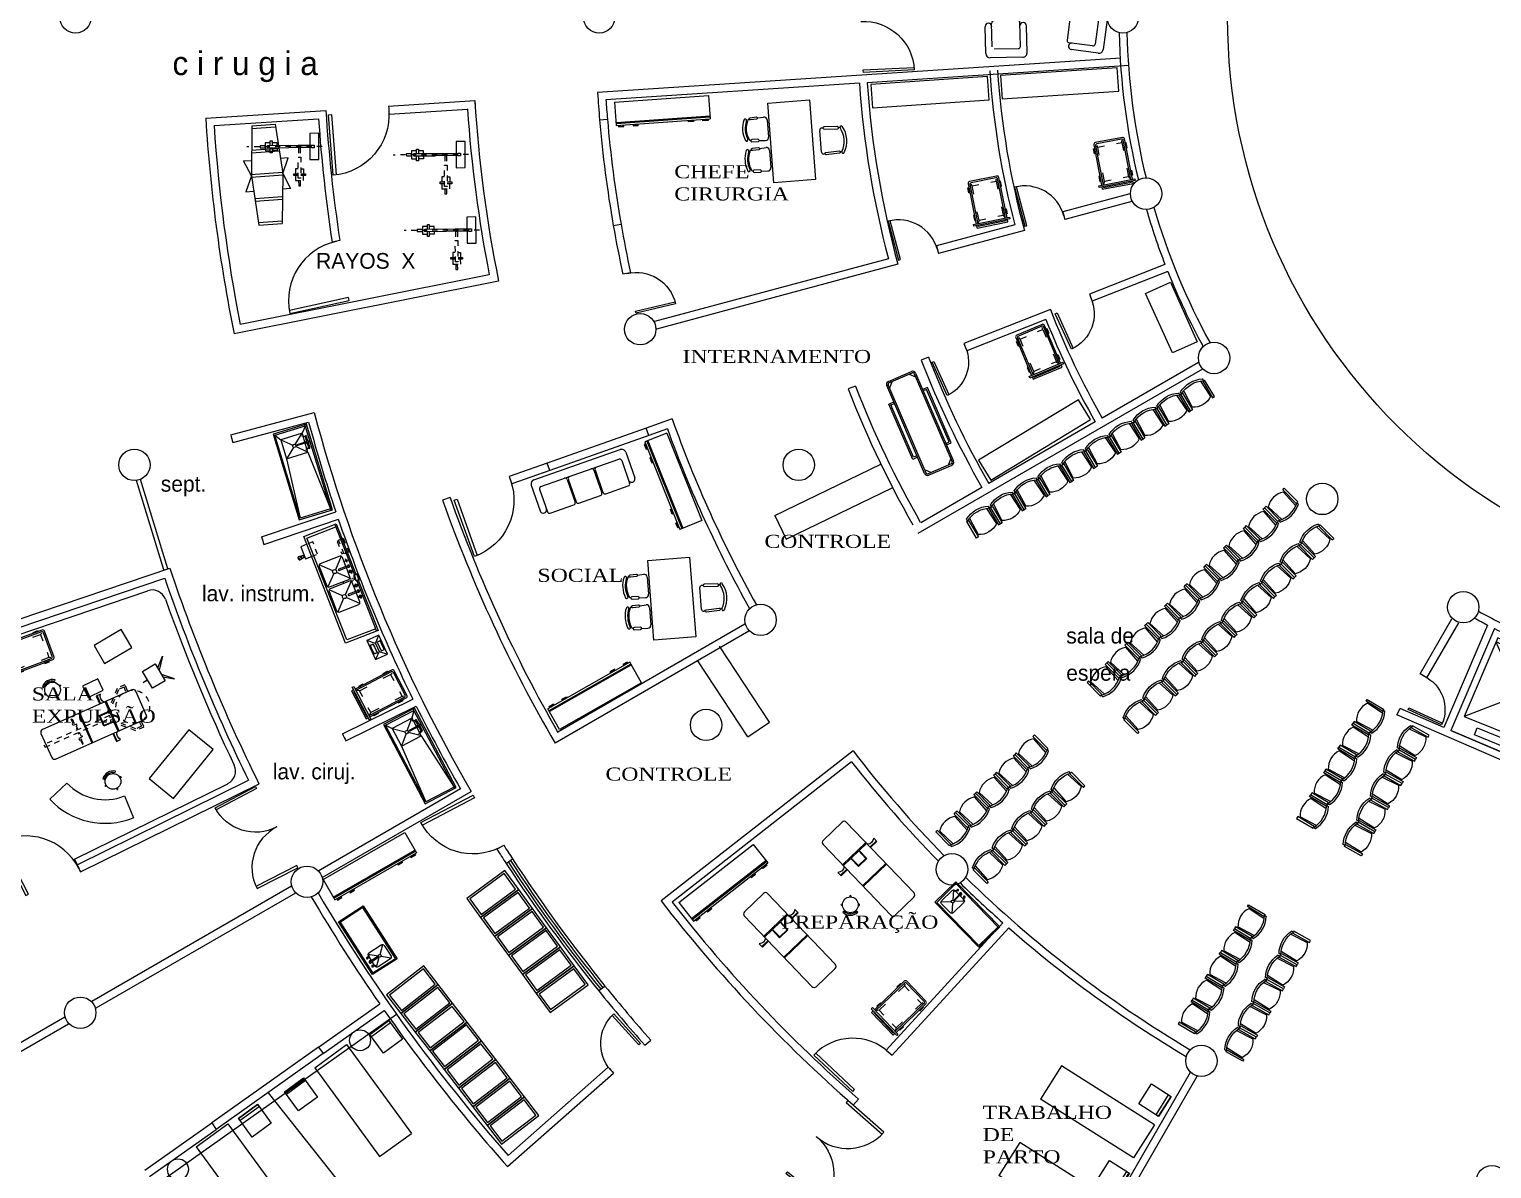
# Model space of a CAD drawing. Header units: millimetres. Extents: x 9 to 248, y 25 to 124.
# Drawn here: x 177.8 to 205.73, y 58.19 to 79.94 of the extents above; entities that cross this region are included whole.
import ezdxf
from ezdxf.enums import TextEntityAlignment as Align

# ---------------------------------------------------------------- set-up
doc = ezdxf.new("R2010")
doc.units = ezdxf.units.MM
doc.header["$LTSCALE"] = 0.8
doc.header["$MEASUREMENT"] = 0
for name, pattern in [('ACAD_ISO08W100', [36, 24, -3, 6, -3]), ('DIVIDE5', [0.24, 0.12, -0.04, 0, -0.04, 0, -0.04]), ('DOT6', [0.02, 0, -0.02]), ('HIDDE30', [0.048, 0.03, -0.018])]:
    doc.linetypes.add(name, pattern=pattern)
for name, color, linetype in [('cancel', 2, 'Continuous'), ('CANCELERIA', 30, 'Continuous'), ('COLUMNAS', 5, 'Continuous'), ('EJES', 1, 'ACAD_ISO08W100'), ('letrero', 4, 'Continuous'), ('MUEBLES', 2, 'Continuous'), ('MUROS', 6, 'Continuous')]:
    doc.layers.add(name, color=color, linetype=linetype)
doc.layers.add('LUMINARIAS', color=7, linetype='Continuous', lineweight=30)
doc.styles.add('_STYLE', font='ROMANS.shx', dxfattribs={"width": 2, "height": 0.31})
doc.styles.add('Estilo 01', font='times.ttf', dxfattribs={"width": 1.2})
doc.styles.get("Standard").update_dxf_attribs({"font": 'bgothl.ttf'})
doc.linetypes.add('ZIGZAG', pattern='A,0.00254,-5.08,[131,ltypeshp.shx,S=5.08,R=0,X=-5.08,Y=0],-10.16,[131,ltypeshp.shx,S=5.08,R=180,X=5.08,Y=0],-5.08', length=20.32254)

# ---------------------------------------------------------------- blocks, each defined once
blk = doc.blocks.new('COLUMNA')
at = {"layer": 'COLUMNAS', "ltscale": 0.15}
blk.add_circle((78.551, 72.792), 0.3, dxfattribs=at)
blk = doc.blocks.new('elevador001')
at = {"layer": 'MUEBLES', "ltscale": 0.15}
for p, q in [((62.152, 50.364), (63.028, 48.344)), ((62.5, 50.215), (62.152, 50.364)), ((62.533, 50.293), (62.5, 50.215)), ((63.629, 49.749), (61.543, 48.94)), ((63.361, 49.939), (63.334, 49.875)), ((63.334, 49.875), (63.629, 49.749))]:
    blk.add_line(p, q, dxfattribs=at)
for points in [[(62.533, 50.293), (62.185, 50.442), (61.543, 48.94)], [(63.028, 48.344), (63.656, 49.812), (63.361, 49.939)]]:
    blk.add_lwpolyline(points, dxfattribs=at)
blk.add_lwpolyline([(62.552, 48.263), (61.743, 48.592), (61.796, 48.722), (62.605, 48.392)], close=True, dxfattribs=at)
at = {"layer": 'MUROS', "ltscale": 0.15}
for p, q in [((62.638, 50.538), (62.579, 50.4)), ((63.469, 50.191), (63.409, 50.054))]:
    blk.add_line(p, q, dxfattribs=at)
for points in [[(61.991, 50.687), (61.155, 48.734)], [(62.126, 50.618), (61.293, 48.675), (62.994, 47.947), (63.829, 49.903)], [(63.132, 47.888), (63.974, 49.855)]]:
    blk.add_lwpolyline(points, dxfattribs=at)
for radius, start, end in [(12.925, 241.284, 245.3601), (13.075, 241.2766, 242.5103), (13.075, 243.1732, 245.3761), (13.075, 249.3183, 251.2738), (12.925, 249.3511, 253.716), (13.075, 251.9427, 253.7234)]:
    blk.add_arc((68.027, 62.286), radius, start, end, dxfattribs=at)
blk = doc.blocks.new('SILLA')
at = {"layer": 'MUEBLES', "ltscale": 0.15}
for points in [[(245.006, 69.762), (245.231, 70.152), (244.841, 70.377), (244.616, 69.987)], [(245.035, 69.814), (244.646, 70.039), (244.621, 69.995), (245.01, 69.77)]]:
    blk.add_lwpolyline(points, close=True, dxfattribs=at)
blk = doc.blocks.new('CAMA')
at = {"layer": 'MUEBLES', "ltscale": 0.15}
for p, q in [((245.018, 69.714), (246.068, 71.533)), ((246.068, 71.533), (246.718, 71.158)), ((245.668, 69.339), (246.718, 71.158)), ((245.018, 69.714), (245.668, 69.339))]:
    blk.add_line(p, q, dxfattribs=at)
blk = doc.blocks.new('PUERTA')
blk.add_lwpolyline([(-0.95, 0.948), (-0.95, -0.002), (-0.902, -0.002), (-0.902, 0.947)])
at = {"ltscale": 0.15}
blk.add_arc((-0.95, -0.002), 0.95, 0.0972, 90, dxfattribs=at)
blk = doc.blocks.new('S-ESPERA')
at = {"color": 0, "linetype": 'ByBlock'}
for p, q in [((-0.183, 2.642), (0.183, 2.642)), ((-0.183, 2.601), (-0.183, 2.642)), ((0.183, 2.601), (-0.183, 2.601)), ((0.209, 2.563), (-0.142, 2.581)), ((0.183, 2.642), (0.183, 2.621)), ((0.183, 2.621), (0.224, 2.621)), ((0.183, 2.621), (0.183, 2.601)), ((0.183, 2.154), (-0.183, 2.154)), ((-0.183, 2.154), (-0.183, 2.113)), ((-0.183, 2.113), (0.183, 2.113)), ((-0.183, 2.113), (0.183, 2.113)), ((-0.183, 2.073), (-0.183, 2.113)), ((-0.183, 2.113), (0.183, 2.113)), ((0.183, 2.073), (-0.183, 2.073)), ((0.209, 2.192), (-0.142, 2.174)), ((0.209, 2.035), (-0.142, 2.052)), ((0.183, 2.134), (0.183, 2.154)), ((0.183, 2.113), (0.183, 2.134)), ((0.183, 2.134), (0.224, 2.134)), ((0.183, 2.113), (0.183, 2.093)), ((0.183, 2.113), (0.183, 2.093)), ((0.183, 2.093), (0.224, 2.093)), ((0.183, 2.093), (0.183, 2.073)), ((0.183, 2.093), (0.224, 2.093)), ((-0.183, 1.626), (-0.183, 1.585)), ((0.183, 1.626), (-0.183, 1.626)), ((-0.183, 1.544), (-0.183, 1.585)), ((-0.183, 1.585), (0.183, 1.585)), ((-0.183, 1.585), (0.183, 1.585)), ((0.183, 1.544), (-0.183, 1.544)), ((0.209, 1.664), (-0.142, 1.646)), ((0.209, 1.506), (-0.142, 1.524)), ((0.183, 1.605), (0.183, 1.626)), ((0.183, 1.605), (0.224, 1.605)), ((0.183, 1.585), (0.183, 1.605)), ((0.183, 1.585), (0.183, 1.565)), ((0.183, 1.565), (0.183, 1.544)), ((0.183, 1.565), (0.224, 1.565)), ((0.209, 1.135), (-0.142, 1.118)), ((-0.183, 1.097), (-0.183, 1.057)), ((0.183, 1.097), (-0.183, 1.097)), ((-0.183, 1.057), (0.183, 1.057)), ((-0.183, 1.016), (-0.183, 1.057)), ((-0.183, 1.057), (0.183, 1.057)), ((0.183, 1.016), (-0.183, 1.016)), ((0.209, 0.978), (-0.142, 0.996)), ((0.183, 1.077), (0.183, 1.097)), ((0.183, 1.077), (0.224, 1.077)), ((0.183, 1.057), (0.183, 1.077)), ((0.183, 1.057), (0.183, 1.036)), ((0.183, 1.036), (0.183, 1.016)), ((0.183, 1.036), (0.224, 1.036)), ((-0.183, 0.569), (-0.183, 0.528)), ((0.183, 0.569), (-0.183, 0.569)), ((0.209, 0.607), (-0.142, 0.589)), ((0.183, 0.549), (0.183, 0.569)), ((-0.183, 0.488), (-0.183, 0.528)), ((-0.183, 0.528), (0.183, 0.528)), ((-0.183, 0.528), (0.183, 0.528)), ((0.183, 0.488), (-0.183, 0.488)), ((0.209, 0.45), (-0.142, 0.467)), ((0.183, 0.549), (0.224, 0.549)), ((0.183, 0.528), (0.183, 0.549)), ((0.183, 0.528), (0.183, 0.508)), ((0.183, 0.508), (0.183, 0.488)), ((0.183, 0.508), (0.224, 0.508)), ((-0.183, 0.041), (-0.183, 0)), ((0.183, 0.041), (-0.183, 0.041)), ((-0.183, 0), (0.183, 0)), ((0.209, 0.079), (-0.142, 0.061)), ((0.183, 0.02), (0.183, 0.041)), ((0.183, 0.02), (0.224, 0.02)), ((0.183, 0), (0.183, 0.02))]:
    blk.add_line(p, q, dxfattribs=at)
for centre, radius, start, end in [((0.166, 2.377), 0.369, 146.6015, 213.3985), ((-0.274, 2.377), 0.518, 331.9275, 28.0725), ((-0.234, 2.377), 0.518, 331.9275, 28.0725), ((0.166, 1.849), 0.369, 146.6015, 213.3985), ((-0.274, 1.849), 0.518, 331.9275, 28.0725), ((-0.234, 1.849), 0.518, 331.9275, 28.0725), ((0.166, 1.321), 0.369, 146.6015, 213.3985), ((-0.274, 1.321), 0.518, 331.9275, 28.0725), ((-0.234, 1.321), 0.518, 331.9275, 28.0725), ((0.166, 0.792), 0.369, 146.6015, 213.3985), ((-0.274, 0.792), 0.518, 331.9275, 28.0725), ((-0.234, 0.792), 0.518, 331.9275, 28.0725), ((0.166, 0.264), 0.369, 146.6015, 213.3985), ((-0.274, 0.264), 0.518, 331.9275, 28.0725), ((-0.234, 0.264), 0.518, 331.9275, 28.0725)]:
    blk.add_arc(centre, radius, start, end, dxfattribs=at)
blk = doc.blocks.new('36212023')
for p, q in [((2.013, -0.21), (0.213, -0.21)), ((0.465, -0.252), (0.536, -0.252)), ((0.534, -0.272), (0.468, -0.272)), ((0.59, -0.252), (0.662, -0.252)), ((0.659, -0.272), (0.593, -0.272)), ((0.553, -0.315), (0.429, -0.315)), ((0.698, -0.315), (0.573, -0.315)), ((0.749, -0.331), (0.585, -0.515)), ((0.763, -0.315), (0.708, -0.315)), ((0.749, -0.331), (0.763, -0.315))]:
    blk.add_line(p, q)
blk.add_lwpolyline([(2.013, -0.88), (2.013, -0.18), (0.213, -0.18), (0.213, -0.88)], close=True)
for points in [[(0.585, -0.565), (0.749, -0.75), (0.763, -0.765), (1.983, -0.85), (0.243, -0.85), (0.243, -0.21), (0.363, -0.315), (0.419, -0.315)], [(0.243, -0.85), (0.363, -0.765), (0.763, -0.765), (0.763, -0.315), (1.983, -0.21), (1.983, -0.85)], [(0.541, -0.515), (0.363, -0.315), (0.363, -0.765), (0.541, -0.565)]]:
    blk.add_lwpolyline(points)
for points in [[(0.445, -0.265, -1), (0.455, -0.265), (0.42, -0.335), (0.41, -0.335)], [(0.573, -0.475, -1), (0.553, -0.475), (0.553, -0.275, -1), (0.573, -0.275)], [(0.707, -0.335), (0.672, -0.265, -1), (0.682, -0.265), (0.717, -0.335)]]:
    blk.add_lwpolyline(points, format="xyb", close=True)
blk.add_circle((0.563, -0.54), 0.0335)
for centre, radius, start, end in [((0.45, -0.265), 0.02, 256.3559, 230.514), ((0.563, -0.265), 0.0304, 289.2049, 250.7951), ((0.677, -0.265), 0.02, 309.486, 283.6441)]:
    blk.add_arc(centre, radius, start, end)
blk = doc.blocks.new('SOFA')
for p, q in [((-0.511, -0.872), (-0.51, 0.873)), ((-0.427, 0.956), (0.093, 0.955)), ((-0.345, -0.789), (-0.344, 0.79)), ((-0.302, 0.831), (0.155, 0.831)), ((0.196, 0.332), (0.196, 0.789)), ((-0.303, 0.291), (0.154, 0.291)), ((-0.303, 0.27), (0.154, 0.27)), ((0.195, -0.208), (0.196, 0.228)), ((-0.303, -0.249), (0.154, -0.249)), ((-0.303, -0.27), (0.154, -0.27)), ((0.195, -0.789), (0.195, -0.312)), ((-0.304, -0.83), (0.153, -0.831)), ((-0.304, -0.83), (0.153, -0.831)), ((-0.428, -0.955), (0.091, -0.955))]:
    blk.add_line(p, q)
for centre, radius, start, end in [((-0.427, 0.873), 0.0831, 89.9462, 179.9462), ((0.092, 0.893), 0.0623, 269.9462, 89.9462), ((-0.302, 0.79), 0.0415, 89.9462, 179.9462), ((0.155, 0.789), 0.0415, 359.9462, 89.9462), ((-0.303, 0.333), 0.0415, 179.9462, 269.9462), ((0.154, 0.332), 0.0415, 269.9462, 359.9462), ((-0.303, 0.229), 0.0415, 89.9462, 179.9462), ((0.154, 0.228), 0.0415, 359.9462, 89.9462), ((-0.303, -0.207), 0.0415, 179.9462, 269.9462), ((-0.303, -0.311), 0.0415, 89.9462, 179.9462), ((0.154, -0.208), 0.0415, 269.9462, 359.9462), ((0.154, -0.312), 0.0415, 359.9462, 89.9462), ((-0.304, -0.789), 0.0415, 179.9462, 269.9462), ((0.091, -0.893), 0.0623, 269.9462, 89.9462), ((0.153, -0.789), 0.0415, 269.9462, 359.9462), ((-0.428, -0.872), 0.0831, 179.9462, 269.9462)]:
    blk.add_arc(centre, radius, start, end)
blk = doc.blocks.new('MUE-137')
at = {"color": 0, "linetype": 'ByBlock'}
for p, q in [((-0.9, 0), (-0.9, -0.45)), ((-0.9, 0), (0.9, 0)), ((0.9, 0), (0.9, -0.45)), ((-0.9, -0.39), (0.9, -0.39)), ((-0.9, -0.41), (0.9, -0.41)), ((-0.9, -0.45), (0.9, -0.45)), ((-0.859, -0.45), (-0.859, -0.477)), ((-0.859, -0.477), (-0.759, -0.477)), ((-0.849, -0.45), (-0.849, -0.467)), ((-0.849, -0.467), (-0.769, -0.467)), ((-0.769, -0.467), (-0.769, -0.45)), ((-0.759, -0.477), (-0.759, -0.45)), ((-0.579, -0.45), (-0.579, -0.477)), ((-0.579, -0.477), (-0.479, -0.477)), ((-0.569, -0.45), (-0.569, -0.467)), ((-0.569, -0.467), (-0.489, -0.467)), ((-0.489, -0.467), (-0.489, -0.45)), ((-0.479, -0.477), (-0.479, -0.45)), ((0.479, -0.477), (0.479, -0.45)), ((0.579, -0.477), (0.479, -0.477)), ((0.489, -0.467), (0.489, -0.45)), ((0.569, -0.467), (0.489, -0.467)), ((0.569, -0.45), (0.569, -0.467)), ((0.579, -0.45), (0.579, -0.477)), ((0.759, -0.477), (0.759, -0.45)), ((0.859, -0.477), (0.759, -0.477)), ((0.769, -0.467), (0.769, -0.45)), ((0.849, -0.467), (0.769, -0.467)), ((0.849, -0.45), (0.849, -0.467)), ((0.859, -0.45), (0.859, -0.477))]:
    blk.add_line(p, q, dxfattribs=at)
blk = doc.blocks.new('MESA-RIÑON')
at = {"ltscale": 0.15}
for p, q in [((-0.746, 0.524), (-0.585, 0.944)), ((-0.108, -0.406), (0.342, -0.406))]:
    blk.add_line(p, q, dxfattribs=at)
for radius in [1.446, 0.996]:
    blk.add_arc((-1.105, -0.406), radius, 0, 68.9373, dxfattribs=at)
blk = doc.blocks.new('CARRITO')
at = {"ltscale": 0.15}
for p, q in [((-0.151, 0.302), (-0.159, 0.337)), ((0.32, 0.302), (0.324, 0.337)), ((-0.151, -0.368), (-0.188, -0.426)), ((0.32, -0.368), (0.353, -0.426))]:
    blk.add_line(p, q, dxfattribs=at)
for points in [[(-0.235, 0.282), (-0.218, 0.282), (-0.218, 0.185), (-0.235, 0.185)], [(0.399, 0.282), (0.382, 0.282), (0.382, 0.185), (0.399, 0.185)], [(-0.235, -0.349), (-0.218, -0.349), (-0.218, -0.253), (-0.235, -0.253)], [(0.399, -0.349), (0.382, -0.349), (0.382, -0.253), (0.399, -0.253)], [(-0.273, -0.426), (0.431, -0.426), (0.431, -0.459), (-0.273, -0.459)]]:
    blk.add_lwpolyline(points, close=True)
for points in [[(0.382, -0.426), (0.382, 0.359, 0.414214), (0.346, 0.395), (-0.181, 0.395, 0.414214), (-0.218, 0.359), (-0.218, -0.426)], [(0.353, -0.426), (0.353, 0.337, 0.414214), (0.324, 0.366), (-0.159, 0.366, 0.414214), (-0.188, 0.337), (-0.188, -0.426)]]:
    blk.add_lwpolyline(points, format="xyb")
for points in [[(-0.151, 0.145), (-0.151, 0.302), (-0.02, 0.302)], [(0.213, 0.302), (0.32, 0.302), (0.32, 0.145)], [(-0.02, -0.368), (-0.151, -0.368), (-0.151, -0.201)], [(0.32, -0.201), (0.32, -0.368), (0.213, -0.368)], [(-0.218, -0.459), (-0.218, -0.505), (0.382, -0.505), (0.382, -0.459)], [(-0.188, -0.459), (-0.188, -0.475), (0.353, -0.475), (0.353, -0.459)]]:
    blk.add_lwpolyline(points)
blk = doc.blocks.new('31080052')
for p, q in [((-0.087, 0.152), (-0.087, 0.122)), ((-0.075, 0.158), (-0.075, 0.13)), ((-0.013, 0.175), (-0.013, 0.149)), ((0.012, 0.149), (0.012, 0.175)), ((0.075, 0.158), (0.075, 0.13)), ((0.088, 0.152), (0.088, 0.122))]:
    blk.add_line(p, q)
for points in [[(-0.149, 0.012), (-0.163, 0.012, 1), (-0.163, -0.013), (-0.149, -0.013)], [(0.149, 0.012), (0.163, 0.012, -1), (0.163, -0.013), (0.149, -0.013)], [(-0.013, -0.149), (-0.013, -0.163, 1), (0.012, -0.163), (0.012, -0.149)]]:
    blk.add_lwpolyline(points, format="xyb")
blk.add_lwpolyline([(0.124, 0.124), (0.141, 0.141, 0.414214), (-0.141, 0.141), (-0.124, 0.124, -0.414214)], format="xyb", close=True)
blk.add_circle((0, 0), 0.15)
blk = doc.blocks.new('TRIPIE')
at = {"ltscale": 0.15}
for points in [[(-0.171, 0.048), (-0.341, 0.192), (-0.171, -0.002)], [(-0.171, -0.146), (-0.363, -0.295), (-0.171, -0.095)], [(0.11, -0.043), (0.21, -0.046), (0.11, -0.057)]]:
    blk.add_lwpolyline(points, dxfattribs=at)
blk.add_lwpolyline([(-0.171, 0.138), (0.11, 0.138), (0.11, -0.235), (-0.171, -0.235)], close=True)
blk = doc.blocks.new('36211306')
for p, q in [((0.74, -0.56), (0.74, 0)), ((0.76, 0), (0.76, -0.56)), ((1.154, 0.15), (1.154, 0)), ((1.26, 0), (1.26, -0.56)), ((1.154, -0.71), (1.154, -0.56))]:
    blk.add_line(p, q)
blk.add_lwpolyline([(0.05, -0.56, -0.414214), (0, -0.51), (0, -0.05, -0.414214), (0.05, 0), (1.75, 0, -0.414214), (1.8, -0.05), (1.8, -0.51, -0.414214), (1.75, -0.56)], format="xyb", close=True)
blk.add_lwpolyline([(1.24, 0), (1.24, -0.18), (1.05, -0.18), (1.05, -0.38), (1.24, -0.38), (1.24, -0.56)])
for points in [[(1.14, 0), (1.14, 0.15), (1.219, 0.15, 0.351), (1.219, 0, 0.351)], [(1.219, -0.56, 0.351), (1.219, -0.71), (1.14, -0.71), (1.14, -0.56)]]:
    blk.add_lwpolyline(points, format="xyb")
blk.add_lwpolyline([(1.24, -0.19), (1.06, -0.19), (1.06, -0.37), (1.24, -0.37)], close=True)
blk = doc.blocks.new('LAMPARA-S-SOM')
at = {"linetype": 'HIDDE30', "ltscale": 3}
for p, q in [((-0.355, 0.453), (-0.189, 0.453)), ((-0.355, 0.331), (-0.355, 0.453)), ((-0.321, 0.419), (-0.203, 0.419)), ((-0.321, 0.331), (-0.321, 0.419)), ((-0.203, 0.419), (0.194, 0.036)), ((-0.189, 0.453), (0.244, 0.036)), ((-0.203, -0.398), (0.194, -0.015)), ((-0.189, -0.432), (0.244, -0.015)), ((-0.355, -0.309), (-0.355, -0.432)), ((-0.355, -0.432), (-0.189, -0.432)), ((-0.321, -0.309), (-0.321, -0.398)), ((-0.321, -0.398), (-0.203, -0.398))]:
    blk.add_line(p, q, dxfattribs=at)
blk.add_lwpolyline([(0.156, 0.038), (0.156, -0.016), (1.524, -0.018), (1.524, 0.036)], close=True, dxfattribs=at)
for points in [[(0.812, 0.037), (0.812, 0.109), (0.794, 0.109), (0.794, 0.145), (0.812, 0.145), (0.83, 0.145), (0.866, 0.145), (0.866, 0.181), (0.848, 0.181), (0.848, 0.271), (0.83, 0.271), (0.83, 0.037)], [(0.812, -0.017), (0.812, -0.089), (0.794, -0.089), (0.794, -0.125), (0.812, -0.125), (0.83, -0.125), (0.866, -0.125), (0.866, -0.161), (0.848, -0.161), (0.848, -0.251), (0.83, -0.251), (0.83, -0.017)]]:
    blk.add_lwpolyline(points, dxfattribs=at)
blk.add_circle((-0.32, 0.011), 0.32, dxfattribs=at)
blk = doc.blocks.new('36211983')
for p, q in [((0.13, -0.21), (1.63, -0.21)), ((0.281, -0.34), (0.405, -0.34)), ((0.425, -0.34), (0.549, -0.34)), ((0.229, -0.356), (0.393, -0.54)), ((0.393, -0.591), (0.229, -0.775)), ((0.601, -0.356), (0.437, -0.54)), ((0.437, -0.591), (0.601, -0.775))]:
    blk.add_line(p, q)
blk.add_lwpolyline([(1.63, -0.18), (1.63, -0.88), (0.13, -0.88), (0.13, -0.18)], close=True)
blk.add_lwpolyline([(0.16, -0.21), (0.16, -0.85), (1.6, -0.85), (1.6, -0.21)])
blk.add_lwpolyline([(0.559, -0.34), (0.565, -0.34, -0.414214), (0.615, -0.39), (0.615, -0.74, -0.414214), (0.565, -0.79), (0.265, -0.79, -0.414214), (0.215, -0.74), (0.215, -0.39, -0.414214), (0.265, -0.34), (0.271, -0.34)], format="xyb")
for points in [[(0.261, -0.36), (0.271, -0.36), (0.306, -0.29, 1), (0.296, -0.29)], [(0.405, -0.5, 1), (0.425, -0.5), (0.425, -0.31, 1), (0.405, -0.31)], [(0.524, -0.29), (0.559, -0.36), (0.569, -0.36), (0.534, -0.29, 1)]]:
    blk.add_lwpolyline(points, format="xyb", close=True)
blk.add_circle((0.415, -0.565), 0.0335)
for centre, radius, start, end in [((0.301, -0.29), 0.02, 256.3559, 230.514), ((0.415, -0.301), 0.0304, 289.2049, 250.7951), ((0.529, -0.29), 0.02, 309.486, 283.6441)]:
    blk.add_arc(centre, radius, start, end)
blk = doc.blocks.new('SESTO2')
at = {"ltscale": 0.15}
for p, q in [((0.079, 0.025), (-0.046, 0.14)), ((0.079, 0.025), (0.204, 0.14)), ((0.079, 0.025), (0.079, -0.145)), ((0.079, -0.145), (-0.046, -0.26)), ((0.079, -0.145), (0.204, -0.26))]:
    blk.add_line(p, q, dxfattribs=at)
for points in [[(-0.046, -0.26), (0.204, -0.26), (0.204, 0.14), (-0.046, 0.14)], [(-0.028, 0.033), (0.037, 0.033), (0.037, -0.154), (-0.028, -0.154)], [(-0.025, 0.03), (0.037, 0.03), (0.037, -0.15), (-0.025, -0.15)], [(0.187, 0.033), (0.121, 0.033), (0.121, -0.154), (0.187, -0.154)], [(0.183, 0.03), (0.121, 0.03), (0.121, -0.15), (0.183, -0.15)]]:
    blk.add_lwpolyline(points, close=True)
blk = doc.blocks.new('TARJA-DOBLE')
for p, q in [((-1.074, 0.302), (1.111, 0.306)), ((-1.073, -0.363), (-1.074, 0.302)), ((0.707, 0.429), (0.707, 0.305)), ((0.954, 0.429), (0.707, 0.429)), ((0.791, 0.541), (0.727, 0.541)), ((0.733, 0.464), (0.727, 0.533)), ((0.789, 0.503), (0.729, 0.503)), ((0.787, 0.484), (0.731, 0.484)), ((0.745, 0.555), (0.773, 0.555)), ((0.747, 0.429), (0.747, 0.448)), ((0.766, 0.448), (0.752, 0.448)), ((0.771, 0.429), (0.771, 0.448)), ((0.792, 0.533), (0.785, 0.464)), ((0.954, 0.306), (0.954, 0.429)), ((1.111, 0.306), (1.112, -0.359)), ((-1.026, 0.255), (1.064, 0.258)), ((-1.025, -0.334), (-1.026, 0.255)), ((-0.475, 0.199), (-0.475, -0.2)), ((-0.264, 0.026), (-0.464, 0.226)), ((-0.038, 0.237), (-0.437, 0.237)), ((-0.211, 0.027), (-0.011, 0.226)), ((0, -0.199), (0, 0.199)), ((0.038, 0.2), (0.038, -0.199)), ((0.249, 0.027), (0.049, 0.226)), ((0.475, 0.238), (0.076, 0.238)), ((0.302, 0.027), (0.502, 0.227)), ((0.513, -0.199), (0.513, 0.2)), ((1.064, 0.258), (1.065, -0.331)), ((-0.464, -0.227), (-0.264, -0.027)), ((-0.437, -0.238), (-0.249, -0.238)), ((-0.349, -0.328), (-0.349, -0.247)), ((-0.249, -0.092), (-0.248, -0.287)), ((-0.226, -0.287), (-0.226, -0.092)), ((-0.226, -0.238), (-0.038, -0.238)), ((-0.011, -0.226), (-0.211, -0.027)), ((-0.125, -0.327), (-0.125, -0.247)), ((0, -0.081), (0.038, -0.081)), ((0.049, -0.226), (0.249, -0.026)), ((0.076, -0.237), (0.264, -0.237)), ((0.164, -0.327), (0.164, -0.246)), ((0.264, -0.091), (0.265, -0.286)), ((0.287, -0.286), (0.287, -0.091)), ((0.287, -0.237), (0.475, -0.237)), ((0.502, -0.226), (0.302, -0.026)), ((0.388, -0.326), (0.388, -0.246)), ((-0.042, -0.333), (-1.073, -0.334)), ((-0.042, -0.361), (-1.073, -0.363)), ((-0.309, -0.287), (-0.389, -0.287)), ((-0.166, -0.287), (-0.085, -0.287)), ((0.081, -0.373), (-0.042, -0.374)), ((1.112, -0.331), (0.081, -0.332)), ((1.112, -0.359), (0.081, -0.361)), ((0.204, -0.287), (0.124, -0.287)), ((0.347, -0.286), (0.428, -0.286))]:
    blk.add_line(p, q)
at = {"linetype": 'HIDDE30'}
for p, q in [((0.707, 0.305), (0.707, 0.182)), ((0.954, 0.182), (0.954, 0.306)), ((0.707, 0.182), (0.954, 0.182)), ((0.79, -0.253), (0.543, -0.254)), ((0.543, -0.254), (0.543, -0.292)), ((0.79, -0.291), (0.79, -0.253)), ((0.524, -0.292), (0.809, -0.291)), ((0.524, -0.387), (0.524, -0.292)), ((0.809, -0.386), (0.524, -0.387)), ((0.809, -0.291), (0.809, -0.386))]:
    blk.add_line(p, q, dxfattribs=at)
blk.add_lwpolyline([(0.081, -0.388), (0.081, -0.331, 0.414214), (0.062, -0.312), (-0.023, -0.312, 0.414214), (-0.042, -0.331), (-0.042, -0.388)], format="xyb", close=True)
blk.add_lwpolyline([(0.072, -0.373), (0.072, -0.331, 0.414214), (0.062, -0.321), (-0.023, -0.321, 0.414214), (-0.033, -0.331), (-0.033, -0.373)], format="xyb")
for centre, radius in [((-0.237, 0), 0.038), ((0.275, 0), 0.038), ((-0.349, -0.287), 0.0268), ((-0.349, -0.287), 0.0134), ((-0.125, -0.287), 0.0268), ((-0.125, -0.287), 0.0134), ((0.164, -0.287), 0.0268), ((0.164, -0.287), 0.0134), ((0.388, -0.286), 0.0134)]:
    blk.add_circle(centre, radius)
for centre, radius, start, end in [((0.745, 0.536), 0.019, 90.0901, 188.2202), ((0.752, 0.467), 0.019, 188.2202, 270.0901), ((0.766, 0.467), 0.019, 270.0901, 351.96), ((0.773, 0.536), 0.019, 351.96, 90.0901), ((-0.437, 0.199), 0.038, 90.0901, 180.0901), ((-0.038, 0.199), 0.038, 0.0901, 90.0901), ((0.076, 0.2), 0.038, 90.0901, 180.0901), ((0.475, 0.2), 0.038, 0.0901, 90.0901), ((-0.437, -0.2), 0.038, 180.0901, 270.0901), ((-0.237, -0.287), 0.0223, 120.0901, 60.0901), ((-0.237, -0.092), 0.0112, 0.0901, 180.0901), ((-0.038, -0.2), 0.038, 270.0901, 0.0901), ((0.076, -0.199), 0.038, 180.0901, 270.0901), ((0.276, -0.286), 0.0223, 120.0901, 60.0901), ((0.276, -0.091), 0.0112, 0.0901, 180.0901), ((0.475, -0.199), 0.038, 270.0901, 0.0901), ((-0.237, -0.287), 0.0112, 180.0901, 0.0901), ((0.276, -0.286), 0.0112, 180.0901, 0.0901)]:
    blk.add_arc(centre, radius, start, end)
at = {"style": '_STYLE', "width": 1.5}
blk.add_text('5', height=0.0665, rotation=180.0901, dxfattribs=at).set_placement((0.012, -0.266), align=Align.MIDDLE)
blk = doc.blocks.new('ESCRI-ENTREV')
for p, q in [((-1.05, 0.568), (-1.028, 0.569)), ((0, 0.421), (0, 0.749)), ((0.184, 0.802), (0.063, 0.809)), ((0.359, 0.783), (0.34, 0.784)), ((0.44, 0.787), (0.439, 0.787)), ((-1.374, 0.552), (-1.347, 0.553)), ((-0.986, 0.529), (-0.986, 0.113)), ((0.184, 0.369), (0.063, 0.362)), ((0.359, 0.388), (0.34, 0.387)), ((0.44, 0.383), (0.439, 0.383)), ((-1.374, 0.09), (-1.346, 0.089)), ((-1.05, 0.074), (-1.028, 0.073)), ((0, -0.164), (0, 0.164)), ((0.184, 0.216), (0.063, 0.224)), ((0.359, 0.197), (0.34, 0.199)), ((0.44, 0.202), (0.439, 0.202)), ((0.184, -0.216), (0.063, -0.224)), ((0.359, -0.197), (0.34, -0.199)), ((0.44, -0.202), (0.439, -0.202))]:
    blk.add_line(p, q)
blk.add_lwpolyline([(-0.834, 1.044), (-0.034, 1.044), (-0.034, -0.481), (-0.834, -0.481)], close=True)
for points in [[(-1.071, 0.544), (-1.323, 0.531, -1), (-1.326, 0.575), (-1.073, 0.588, -1)], [(0.205, 0.778), (0.32, 0.773, 1), (0.322, 0.817), (0.207, 0.822, 1)], [(0.205, 0.393), (0.32, 0.398, -1), (0.322, 0.354), (0.207, 0.349, -1)], [(-1.071, 0.098), (-1.323, 0.111, 1), (-1.326, 0.067), (-1.073, 0.054, 1)], [(0.205, 0.192), (0.32, 0.187, 1), (0.322, 0.231), (0.207, 0.236, 1)], [(0.205, -0.192), (0.32, -0.187, -1), (0.322, -0.231), (0.207, -0.236, -1)]]:
    blk.add_lwpolyline(points, format="xyb", close=True)
for centre, radius, start, end in [((-0.986, 0.321), 0.5, 150.018, 210.018), ((-1.398, 0.558), 0.025, 330.018, 150.018), ((-1.026, 0.529), 0.04, 0.018, 92.8921), ((0.06, 0.749), 0.06, 86.819, 179.982), ((0.359, 0.773), 0.01, 26.5165, 86.819), ((-0.017, 0.585), 0.43, 333.4835, 26.5165), ((0.42, 0.771), 0.025, 23.0045, 203.0045), ((-0.017, 0.585), 0.45, 336.9955, 23.0045), ((-0.017, 0.585), 0.5, 336.9955, 23.0045), ((-0.986, 0.321), 0.45, 150.018, 210.018), ((0.06, 0.421), 0.06, 180.018, 273.181), ((0.359, 0.398), 0.01, 273.181, 333.4835), ((0.42, 0.4), 0.025, 156.9955, 336.9955), ((-1.398, 0.083), 0.025, 210.018, 30.018), ((-1.026, 0.113), 0.04, 267.1439, 0.018), ((0.06, 0.164), 0.06, 86.819, 179.982), ((0.359, 0.188), 0.01, 26.5165, 86.819), ((-0.017, 0), 0.43, 333.4835, 26.5165), ((0.42, 0.186), 0.025, 23.0045, 203.0045), ((-0.017, 0), 0.45, 336.9955, 23.0045), ((-0.017, 0), 0.5, 336.9955, 23.0045), ((0.06, -0.164), 0.06, 180.018, 273.181), ((0.359, -0.188), 0.01, 273.181, 333.4835), ((0.42, -0.186), 0.025, 156.9955, 336.9955)]:
    blk.add_arc(centre, radius, start, end)
blk = doc.blocks.new('MUE-131')
at = {"color": 0, "linetype": 'ByBlock'}
for p, q in [((-0.225, 0), (-0.3, -0.95)), ((-0.225, 0), (0.225, 0)), ((0.225, 0), (0.3, -0.95)), ((-0.225, -0.05), (0.225, -0.05)), ((-0.263, -0.463), (0.263, -0.463)), ((-0.263, -0.513), (0.263, -0.513)), ((-0.427, -0.656), (-0.277, -0.656)), ((-0.3, -0.95), (-0.427, -0.656)), ((0.427, -0.656), (0.277, -0.656)), ((0.3, -0.95), (0.427, -0.656)), ((-0.3, -0.95), (-0.427, -1.244)), ((-0.3, -0.925), (0.3, -0.925)), ((-0.3, -0.95), (-0.225, -1.9)), ((-0.3, -0.975), (0.3, -0.975)), ((0.3, -0.95), (0.225, -1.9)), ((0.3, -0.95), (0.427, -1.244)), ((-0.427, -1.244), (-0.277, -1.244)), ((-0.263, -1.387), (0.263, -1.387)), ((0.427, -1.244), (0.277, -1.244)), ((-0.263, -1.438), (0.263, -1.438)), ((-0.225, -1.85), (0.225, -1.85)), ((-0.225, -1.9), (0.225, -1.9))]:
    blk.add_line(p, q, dxfattribs=at)
blk = doc.blocks.new('RAYOS-X')
for p, q in [((-0.054, 0.572), (-0.229, 0.571)), ((0.206, 0.574), (-0.004, 0.572)), ((-0.053, 0.537), (-0.228, 0.536)), ((0.207, 0.539), (-0.003, 0.537))]:
    blk.add_line(p, q)
at = {"linetype": 'DIVIDE5'}
blk.add_line((0.408, 0.558), (-1.029, 0.548), dxfattribs=at)
at = {"linetype": 'HIDDE30'}
for p, q in [((-0.046, 0.53), (-0.045, 0.355)), ((-0.011, 0.53), (-0.01, 0.355))]:
    blk.add_line(p, q, dxfattribs=at)
for points in [[(-0.679, 0.568), (-0.779, 0.568), (-0.778, 0.533), (-0.678, 0.533)], [(-0.584, 0.626), (-0.679, 0.626), (-0.678, 0.476), (-0.583, 0.476)], [(-0.584, 0.576), (-0.584, 0.661), (-0.549, 0.662), (-0.549, 0.577)], [(-0.454, 0.577), (-0.454, 0.627), (-0.549, 0.627)], [(0.172, 0.539), (0.173, 0.306), (0.345, 0.307), (0.342, 0.807), (0.17, 0.806), (0.171, 0.574)], [(-0.548, 0.527), (-0.548, 0.437), (-0.583, 0.437), (-0.583, 0.526)], [(-0.453, 0.527), (-0.453, 0.477), (-0.548, 0.477)]]:
    blk.add_lwpolyline(points)
for points in [[(-0.229, 0.579), (-0.228, 0.529), (-0.633, 0.526), (-0.634, 0.576)], [(-0.054, 0.58), (-0.004, 0.58), (-0.003, 0.53), (-0.053, 0.53)], [(0.206, 0.581), (0.256, 0.582), (0.257, 0.532), (0.207, 0.531)]]:
    blk.add_lwpolyline(points, close=True)
at = {"linetype": 'DOT6'}
blk.add_lwpolyline([(-0.053, 0.53), (-0.054, 0.58), (-0.004, 0.58), (-0.003, 0.53)], close=True, dxfattribs=at)
at = {"linetype": 'HIDDE30'}
blk.add_lwpolyline([(-0.052, 0.355), (-0.002, 0.355), (0, -0.05), (-0.05, -0.05)], close=True, dxfattribs=at)
for points in [[(-0.05, 0), (-0.135, -0.001), (-0.135, 0.034), (-0.05, 0.035)], [(-0.051, 0.13), (-0.101, 0.129), (-0.1, 0.034)], [(-0.1, -0.001), (-0.099, -0.096), (0.051, -0.095), (0.05, 0)], [(-0.001, 0.13), (0.049, 0.13), (0.05, 0.035)], [(0, 0.035), (0.089, 0.036), (0.089, 0.001), (0, 0)], [(-0.042, -0.095), (-0.041, -0.195), (-0.006, -0.195), (-0.007, -0.095)]]:
    blk.add_lwpolyline(points, dxfattribs=at)
blk = doc.blocks.new('MUE-107')
at = {"color": 0, "linetype": 'ByBlock'}
for p, q in [((0.06, 0.3), (1.89, 0.3)), ((0.4, 0.4), (1.55, 0.4)), ((0.4, 0.3), (0.4, 0.4)), ((0.43, 0.37), (1.52, 0.37)), ((0.43, 0.3), (0.43, 0.37)), ((1.52, 0.37), (1.52, 0.3)), ((1.55, 0.4), (1.55, 0.3)), ((0, -0.24), (0, 0.24)), ((0.03, 0.183), (0.125, 0.27)), ((0.03, -0.24), (0.03, 0.24)), ((0.06, 0.27), (1.89, 0.27)), ((1.92, 0.183), (1.825, 0.27)), ((1.92, 0.24), (1.92, -0.24)), ((1.95, 0.24), (1.95, -0.24)), ((0.03, -0.183), (0.125, -0.27)), ((1.89, -0.27), (0.06, -0.27)), ((1.92, -0.183), (1.825, -0.27)), ((1.89, -0.3), (0.06, -0.3)), ((0.4, -0.3), (0.4, -0.4)), ((0.4, -0.4), (1.55, -0.4)), ((0.43, -0.3), (0.43, -0.37)), ((0.43, -0.37), (1.52, -0.37)), ((1.52, -0.37), (1.52, -0.3)), ((1.55, -0.4), (1.55, -0.3))]:
    blk.add_line(p, q, dxfattribs=at)
for centre, radius, start, end in [((0.06, 0.24), 0.06, 90, 180), ((1.89, 0.24), 0.06, 0, 90), ((0.06, 0.24), 0.03, 90, 180), ((1.89, 0.24), 0.03, 360, 90), ((0.06, -0.24), 0.06, 180, 270), ((0.06, -0.24), 0.03, 180, 270), ((1.89, -0.24), 0.03, 270, 0), ((1.89, -0.24), 0.06, 270, 0)]:
    blk.add_arc(centre, radius, start, end, dxfattribs=at)
blk = doc.blocks.new('SOFA1')
for p, q in [((0.255, 0.338), (-0.264, 0.337)), ((-0.368, 0.17), (-0.367, -0.286)), ((0.13, 0.213), (-0.326, 0.212)), ((0.172, 0.171), (0.173, -0.286)), ((0.338, 0.255), (0.339, -0.368)), ((0.131, -0.327), (-0.326, -0.328)), ((0.256, -0.452), (-0.263, -0.452))]:
    blk.add_line(p, q)
for centre, radius, start, end in [((-0.264, 0.274), 0.0623, 90.0986, 270.0986), ((0.255, 0.255), 0.0831, 0.0986, 90.0986), ((-0.326, 0.171), 0.0415, 90.0986, 180.0986), ((0.13, 0.171), 0.0415, 0.0986, 90.0986), ((-0.326, -0.286), 0.0415, 180.0986, 270.0986), ((-0.263, -0.39), 0.0623, 90.0986, 270.0986), ((0.256, -0.368), 0.0831, 270.0986, 0.0986)]:
    blk.add_arc(centre, radius, start, end)
blk = doc.blocks.new('columna0001')
at = {"layer": 'COLUMNAS', "ltscale": 0.15}
blk.add_circle((0, 0), 0.2, dxfattribs=at)

msp = doc.modelspace()

# ---------------------------------------------------------------- linework, layer by layer
at = {"layer": 'cancel', "ltscale": 0.15}
msp.add_line((205.202, 66.82), (206.687, 66.224), dxfattribs=at)
at = {"layer": 'CANCELERIA', "ltscale": 0.15}
for p, q in [((189.58, 72.327), (187.695, 71.659)), ((189.631, 72.186), (187.746, 71.517)), ((192.039, 70.659), (194.066, 71.639)), ((192.257, 70.208), (194.283, 71.189)), ((192.039, 70.659), (192.257, 70.208)), ((192.039, 70.659), (192.257, 70.208)), ((191.941, 66.711), (190.984, 68.162)), ((191.524, 66.435), (190.567, 67.886)), ((191.524, 66.435), (191.941, 66.711)), ((183.328, 60.508), (181.288, 59.063)), ((183.415, 60.385), (181.375, 58.94))]:
    msp.add_line(p, q, dxfattribs=at)
for centre in [(192.497, 71.625), (190.728, 66.661)]:
    msp.add_circle(centre, 0.3, dxfattribs=at)
for radius, start, end in [(23.075, 184.8613, 189.9107), (22.925, 184.8613, 189.9062), (29.575, 213.1069, 218.9221), (29.525, 213.1069, 218.9221), (29.475, 213.0873, 218.9322), (29.425, 213.0873, 218.9322)]:
    msp.add_arc((211.686, 80.166), radius, start, end, dxfattribs=at)
at = {"layer": 'COLUMNAS', "ltscale": 0.15}
msp.add_circle((184.119, 60.64), 0.2, dxfattribs=at)
at = {"layer": 'EJES', "linetype": 'ByBlock', "ltscale": 0.15}
msp.add_line((184.818, 61.135), (177.745, 56.124), dxfattribs=at)
at = {"layer": 'MUEBLES', "ltscale": 0.15}
for p, q in [((180.375, 69.618), (179.851, 71.324)), ((180.451, 69.641), (179.928, 71.347)), ((176.974, 68.173), (180.066, 69.223)), ((178.664, 64.095), (181.592, 65.539)), ((178.664, 64.095), (178.717, 63.987))]:
    msp.add_line(p, q, dxfattribs=at)
at = {"layer": 'MUEBLES'}
for points in [[(193.906, 78.443), (196.131, 78.593), (196.101, 79.036), (193.872, 78.887)], [(196.384, 78.61), (198.609, 78.76), (198.579, 79.204), (196.35, 79.055)], [(199.121, 74.898), (199.595, 75.111), (200.106, 73.975), (199.632, 73.762)], [(196.163, 71.332), (198.071, 72.488), (197.841, 72.867), (195.929, 71.712)], [(179.556, 68.48), (179.039, 68.176), (179.242, 67.831), (179.759, 68.136)], [(178.822, 67.403), (178.925, 67.186), (179.214, 67.323), (179.111, 67.54)], [(181.313, 66.19), (180.847, 66.568), (180.092, 65.635), (180.558, 65.257)], [(186.422, 62.986), (187.149, 63.517), (186.883, 63.88), (186.156, 63.349)], [(186.431, 63.043), (187.091, 63.526), (186.874, 63.823), (186.213, 63.34)], [(186.688, 62.622), (187.414, 63.153), (187.149, 63.517), (186.422, 62.986)], [(186.696, 62.679), (187.357, 63.162), (187.14, 63.46), (186.479, 62.977)], [(186.953, 62.259), (187.68, 62.79), (187.414, 63.153), (186.688, 62.622)], [(186.962, 62.316), (187.623, 62.799), (187.405, 63.096), (186.745, 62.613)], [(187.219, 61.896), (187.945, 62.427), (187.68, 62.79), (186.953, 62.259)], [(187.227, 61.953), (187.888, 62.436), (187.671, 62.733), (187.01, 62.25)], [(187.484, 61.532), (188.211, 62.063), (187.945, 62.427), (187.219, 61.896)], [(187.493, 61.589), (188.154, 62.072), (187.936, 62.37), (187.276, 61.887)], [(184.9, 61.154), (185.614, 61.702), (185.339, 62.059), (184.626, 61.51)], [(184.908, 61.211), (185.556, 61.71), (185.332, 62.002), (184.683, 61.503)], [(187.75, 61.169), (188.476, 61.7), (188.211, 62.063), (187.484, 61.532)], [(187.759, 61.226), (188.419, 61.709), (188.202, 62.006), (187.541, 61.523)], [(185.175, 60.797), (185.888, 61.346), (185.614, 61.702), (184.9, 61.154)], [(185.182, 60.854), (185.831, 61.353), (185.606, 61.645), (184.958, 61.146)], [(185.449, 60.44), (186.162, 60.989), (185.888, 61.346), (185.175, 60.797)], [(185.457, 60.497), (186.105, 60.996), (185.881, 61.288), (185.232, 60.789)], [(185.723, 60.084), (186.437, 60.632), (186.162, 60.989), (185.449, 60.44)], [(185.731, 60.141), (186.38, 60.64), (186.155, 60.932), (185.506, 60.433)], [(185.998, 59.727), (186.711, 60.276), (186.437, 60.632), (185.723, 60.084)], [(186.005, 59.784), (186.654, 60.283), (186.429, 60.575), (185.781, 60.076)], [(186.272, 59.37), (186.986, 59.919), (186.711, 60.276), (185.998, 59.727)], [(186.28, 59.427), (186.928, 59.926), (186.704, 60.218), (186.055, 59.719)], [(186.547, 59.014), (187.26, 59.562), (186.986, 59.919), (186.272, 59.37)], [(186.554, 59.071), (187.203, 59.57), (186.978, 59.862), (186.329, 59.363)], [(186.821, 58.657), (187.534, 59.206), (187.26, 59.562), (186.547, 59.014)], [(186.828, 58.714), (187.477, 59.213), (187.252, 59.505), (186.604, 59.006)]]:
    msp.add_lwpolyline(points, close=True, dxfattribs=at)
at = {"layer": 'MUEBLES', "linetype": 'ZIGZAG', "ltscale": 0.01}
msp.add_lwpolyline([(182.363, 59.64), (184.534, 56.901)], dxfattribs=at)
at = {"layer": 'MUEBLES', "ltscale": 0.15}
for centre, radius, start, end in [((180.152, 68.97), 0.267, 19.5471, 108.7555), ((211.686, 80.166), 33.195, 199.5471, 205.4638), ((181.474, 65.779), 0.267, 296.2555, 25.4638)]:
    msp.add_arc(centre, radius, start, end, dxfattribs=at)
at = {"layer": 'MUROS'}
for p, q in [((198.646, 79.386), (188.655, 78.732)), ((198.805, 79.247), (193.804, 78.919)), ((193.655, 78.909), (188.815, 78.592)), ((184.664, 78.47), (186.311, 78.578)), ((181.172, 78.241), (183.467, 78.392)), ((181.331, 78.101), (183.327, 78.232)), ((184.674, 78.32), (186.171, 78.418)), ((196.622, 76.207), (195.125, 75.806)), ((196.806, 76.101), (195.164, 75.661)), ((183.734, 75.906), (183.586, 75.877)), ((194.208, 75.56), (189.74, 74.363)), ((194.391, 75.454), (189.779, 74.218)), ((199.49, 75.453), (198.047, 74.886)), ((186.764, 75.132), (181.713, 74.128)), ((186.588, 75.25), (181.831, 74.304)), ((199.545, 75.314), (198.102, 74.747)), ((197.303, 74.594), (195.65, 73.944)), ((197.218, 74.399), (195.705, 73.805)), ((200.205, 73.451), (194.771, 70.314)), ((194.976, 73.679), (194.836, 73.624)), ((200.13, 73.581), (198.29, 72.519)), ((181.65, 72.196), (183.244, 72.623)), ((181.689, 72.051), (183.138, 72.439)), ((198.16, 72.444), (196.125, 71.269)), ((195.995, 71.194), (194.826, 70.519)), ((191.545, 68.451), (187.843, 66.314)), ((191.47, 68.581), (187.898, 66.519)), ((204.363, 67.633), (204.971, 68.685)), ((204.493, 67.558), (205.101, 68.61)), ((183.321, 63.876), (186.036, 65.444)), ((183.396, 63.746), (186.241, 65.389)), ((186.734, 64.288), (186.865, 64.363)), ((183.328, 60.508), (184.495, 61.334)), ((183.415, 60.385), (184.581, 61.211)), ((200.101, 59.95), (195.401, 51.809)), ((199.971, 60.025), (196.029, 53.197)), ((180.012, 58.159), (181.288, 59.063)), ((180.099, 58.037), (181.375, 58.94))]:
    msp.add_line(p, q, dxfattribs=at)
at = {"layer": 'MUROS', "ltscale": 0.15}
for p, q in [((186.311, 78.578), (186.32, 78.428)), ((188.694, 78.211), (188.843, 78.223)), ((198.82, 76.796), (197.54, 76.453)), ((198.858, 76.651), (197.579, 76.308)), ((197.54, 76.453), (197.579, 76.308)), ((188.955, 76.194), (189.103, 76.222)), ((195.125, 75.806), (195.164, 75.661)), ((189.285, 75.292), (189.137, 75.267)), ((198.047, 74.886), (198.102, 74.747)), ((195.65, 73.944), (195.705, 73.805)), ((193.58, 73.13), (193.44, 73.076)), ((190.079, 72.504), (189.58, 72.327)), ((189.631, 72.186), (189.58, 72.327)), ((189.988, 72.313), (189.631, 72.186)), ((187.695, 71.659), (186.969, 71.401)), ((187.746, 71.517), (187.019, 71.26)), ((187.746, 71.517), (187.695, 71.659)), ((185.838, 71), (185.697, 70.95)), ((182.236, 70.248), (183.656, 70.73)), ((182.284, 70.106), (183.705, 70.588)), ((176.886, 68.432), (180.484, 69.654)), ((176.934, 68.29), (180.39, 69.463)), ((204.493, 67.558), (204.363, 67.633)), ((183.782, 66.489), (185.128, 67.153)), ((183.849, 66.355), (185.194, 67.018)), ((203.915, 66.856), (203.981, 66.971)), ((207.612, 65.253), (203.915, 66.856)), ((204.815, 66.614), (203.981, 66.971)), ((206.653, 65.827), (204.952, 66.555)), ((193.533, 66.165), (189.87, 63.301)), ((193.507, 65.954), (190.08, 63.275)), ((178.715, 63.99), (181.989, 65.605)), ((178.781, 63.856), (182.19, 65.536)), ((186.912, 64.012), (187.032, 64.102)), ((182.81, 63.581), (178.999, 61.381)), ((182.885, 63.451), (179.074, 61.251)), ((196.396, 62.883), (194.167, 60.453)), ((196.509, 62.784), (194.28, 60.354)), ((188.676, 61.585), (188.796, 61.675)), ((178.48, 61.081), (174.669, 58.881)), ((178.555, 60.951), (174.744, 58.751)), ((189.558, 60.544), (189.67, 60.643)), ((183.328, 60.508), (183.415, 60.385)), ((194.167, 60.453), (194.28, 60.354)), ((186.946, 58.44), (188.859, 60.127)), ((186.933, 58.228), (188.958, 60.015)), ((193.637, 59.517), (193.538, 59.404)), ((181.288, 59.063), (181.375, 58.94))]:
    msp.add_line(p, q, dxfattribs=at)
msp.add_circle((211.686, 80.166), 11, dxfattribs=at)
at = {"layer": 'MUROS', "linetype": 'ACAD_ISO08W100', "ltscale": 0.15}
for radius, start, end in [(13.075, 181.2766, 193.7234), (12.925, 181.284, 193.716), (12.925, 196.284, 208.716), (13.075, 196.2766, 201.1275), (13.075, 201.7848, 208.7234), (19.575, 201.2367, 210.2195), (19.425, 201.235, 209.7788)]:
    msp.add_arc((211.686, 80.166), radius, start, end, dxfattribs=at)
at = {"layer": 'MUROS', "ltscale": 0.15}
for radius, start, end in [(15.575, 183.75, 194.7241), (15.425, 183.75, 195.2786), (18.075, 183.9877, 194.7623), (17.925, 183.9897, 195.2397), (25.425, 183.581, 191.419), (23.075, 183.5638, 184.8613), (22.925, 183.9374, 184.8613), (30.575, 183.6095, 191.3905), (28.425, 183.9012, 188.6791), (28.275, 183.598, 188.6655), (27.075, 183.5913, 183.9087), (25.575, 183.918, 191.082), (30.425, 183.8912, 191.1088), (23.075, 189.9107, 192.2579), (22.925, 189.9062, 192.2751), (15.425, 201.1776, 209.7214), (15.575, 201.7321, 209.7241), (18.075, 201.2184, 209.7623), (17.925, 201.2164, 209.7603), (29.425, 194.854, 210.146), (29.575, 195.1453, 198.6047), (22.925, 199.5247, 209.2752), (31.075, 194.8617, 195.1383), (23.075, 199.8972, 209.2776), (26.225, 199.5247, 199.8525), (27.575, 199.5247, 210.1558), (27.425, 199.5247, 209.8433), (29.575, 198.8953, 206.1047), (31.075, 198.6117, 198.8883), (32.925, 198.6195, 206.3805), (33.075, 198.8799, 206.1201), (29.575, 206.3953, 209.8547), (31.075, 206.1117, 206.3883), (23.075, 218.0172, 224.2776), (22.925, 217.6423, 224.2752), (29.575, 212.4708, 213.1069), (29.425, 212.4834, 213.0873), (36.725, 206.133, 206.367), (22.925, 225.7248, 239.2752), (32.925, 210.5049, 221.2894), (23.075, 225.7224, 228.5014), (33.075, 210.5038, 214.7057), (27.575, 217.7055, 228.8444), (27.425, 218.0172, 228.8444), (23.075, 228.8739, 239.2776), (29.575, 218.9221, 221.5652), (29.425, 218.9322, 221.566), (33.075, 214.9656, 221.5498), (30.375, 221.2785, 221.5652)]:
    msp.add_arc((211.686, 80.166), radius, start, end, dxfattribs=at)

# ---------------------------------------------------------------- block references
at = {"layer": 'CANCELERIA', "ltscale": 0.15}
for p, xscale, yscale, zscale, rotation in [((193.686, 80.091), -1.026033512161841, 1.026033512161842, 1.026033512161842, 272.7236421633257), ((184.669, 78.395), -1.217095826602783, 1.217095826602783, 1.217095826602783, 184.4445468231212), ((197.559, 76.381), 0.8100000000000196, 0.8100000000000005, 0.81, 15), ((195.144, 75.734), 0.8100000000000196, 0.8100000000000005, 0.81, 15), ((183.66, 75.891), 1.215914299959005, 1.215914299959005, 1.215914299959005, 102.3284611838054), ((189.215, 75.28), -0.8168059964350973, 0.8168059964350949, 0.8168059964350944, 283.1065398524523), ((198.074, 74.816), -0.7839287619719661, 0.783928761971973, 0.7839287619719737, 204.4705046363484), ((195.678, 73.874), -0.7348424089018079, 0.7348424089018017, 0.7348424089018019, 204.4705046363478), ((186.994, 71.331), -1.2, 1.2, 1.2, 199.6886091022365), ((204.428, 67.596), -0.7405669967404799, 0.7405669967404799, 0.7405669967404799, 245.4116524041966), ((182.53, 64.712), -0.9197823996086119, 0.919782399608609, 0.9197823996086095, 117.7679986870554), ((186.799, 64.326), -1.182787492221689, 1.182787492221685, 1.182787492221686, 117.7679986870554), ((178.748, 63.923), 1.2, 1.2, 1.2, 27.1109585085482), ((182.53, 64.712), 0.9197823996085984, 0.919782399608609, 0.9197823996086095, 117.0921835573832), ((188.909, 60.07), -0.8000000000000076, 0.8000000000000007, 0.8, 42.09758575514016), ((194.224, 60.404), 1.072568330111275, 1.072568330111265, 1.072568330111264, 46.76289771247041), ((192.83, 58.802), 0.9636243050892863, 0.9636243050892848, 0.9636243050892843, 228.6164230304285), ((192.831, 58.803), -0.9636243050892946, 0.9636243050892848, 0.9636243050892843, 230.8852630649018)]:
    msp.add_blockref('PUERTA', p, dxfattribs=dict(at, xscale=xscale, yscale=yscale, zscale=zscale, rotation=rotation))
at = {"layer": 'COLUMNAS'}
for name, p, rotation in [('COLUMNA', (257.237, 152.958), 180), ('COLUMNA', (267.237, 152.958), 180), ('COLUMNA', (277.237, 152.958), 180), ('COLUMNA', (256.164, 167.444), 195), ('COLUMNA', (246.504, 164.856), 195), ('COLUMNA', (232.059, 175.981), 210.0000000000001), ('COLUMNA', (236.845, 162.267), 195), ('COLUMNA', (206.566, 177.99), 225.0000000000001), ('COLUMNA', (223.399, 170.981), 210.0000000000001), ('COLUMNA', (132.394, 147.459), 270), ('COLUMNA', (132.394, 147.459), 270), ('COLUMNA', (199.495, 170.919), 225.0000000000001), ('COLUMNA', (214.738, 165.981), 210.0000000000001), ('COLUMNA', (210.408, 163.481), 210.0000000000001), ('COLUMNA', (176.422, 164.671), 240), ('columna0001', (180.642, 58.177), 269.9999999999992), ('COLUMNA', (155.752, 152.664), 255)]:
    msp.add_blockref(name, p, dxfattribs=dict(at, rotation=rotation))
at = {"layer": 'MUEBLES', "ltscale": 0.5}
for name, p, rotation in [('SOFA', (197.921, 80.487), 172.2626037214515), ('SOFA1', (196.514, 79.739), 270.9722969863012), ('ESCRI-ENTREV', (191.907, 78.047), 184.4209989081369), ('SOFA', (188.432, 71.147), 289.3132710095854), ('TARJA-DOBLE', (183.734, 69.331), 111.3486085406973), ('ESCRI-ENTREV', (189.617, 69.318), 184.4209989081369)]:
    msp.add_blockref(name, p, dxfattribs=dict(at, rotation=rotation))
at = {"layer": 'MUEBLES'}
for name, p, rotation in [('MUE-137', (189.877, 78.614), 4.106945481063702), ('MUE-131', (182.275, 78.111), 4.087905016753606), ('MUE-107', (195.2, 71.521), 113.322658071138), ('MUE-137', (190.31, 71.396), 291.8177988166861), ('MUE-137', (188.711, 67.021), 209.6366599336427), ('31080052', (178.247, 67.329), 30.35400742920962), ('31080052', (179.402, 65.582), 30.35400742920962), ('MUE-137', (184.193, 64.158), 30.00000000000072), ('MUE-137', (190.918, 63.825), 38.01719935519258), ('31080052', (193.482, 63.226), 179.8409705452426)]:
    msp.add_blockref(name, p, dxfattribs=dict(at, rotation=rotation))
at = {"layer": 'MUEBLES', "ltscale": 0.15}
for p in [(182.989, 77.147), (185.782, 76.992), (185.99, 75.55)]:
    msp.add_blockref('RAYOS-X', p, dxfattribs=at)
for name, p, rotation in [('CARRITO', (198.412, 77.423), 10.87388504510703), ('CARRITO', (196.015, 76.683), 11.4430110225956), ('CARRITO', (196.98, 73.808), 22.86352413310732), ('S-ESPERA', (200.013, 69.195), 314.5436946221418), ('S-ESPERA', (198.13, 67.342), 314.5436946221418), ('CARRITO', (177.785, 68.143), 290.3423874316812), ('SESTO2', (184.351, 68.162), 24.58073115527986), ('TRIPIE', (180.182, 67.535), 210.5130368839671), ('CARRITO', (184.505, 67.349), 297.6126738037922), ('LAMPARA-S-SOM', (179.482, 66.887), 204.0234628913634), ('S-ESPERA', (202.162, 64.781), 329.3595821825066), ('S-ESPERA', (195.244, 64.486), 314.5436946221418), ('MESA-RIÑON', (178.72, 65.178), 223.0259454885042), ('S-ESPERA', (199.898, 60.86), 329.3595821825066), ('CARRITO', (194.401, 61.362), 313.8186571645376)]:
    msp.add_blockref(name, p, dxfattribs=dict(at, rotation=rotation))
at = {"layer": 'MUEBLES', "ltscale": 0.15, "xscale": -1}
for p, rotation in [((198.07, 71.735), 300.7315307491183), ((195.799, 70.385), 300.7315307491183), ((200.71, 68.489), 314.7983780227973), ((198.835, 66.628), 314.7983780227973), ((203.08, 64.251), 330.6404178174925), ((195.958, 63.764), 314.7983780227973), ((200.817, 60.33), 330.6404178174925)]:
    msp.add_blockref('S-ESPERA', p, dxfattribs=dict(at, rotation=rotation))
at = {"layer": 'MUEBLES'}
for name, p, xscale, yscale, zscale, rotation in [('36212023', (183.199, 72.647), 0.95, 0.95, 0.95, 286.9657060367932), ('36211306', (178.254, 65.987), -1.1, 1.1, 1.1, 203.9562961658437), ('36212023', (185.216, 67.236), 0.95, 0.95, 0.95, 297.7041267913678), ('36211306', (194.736, 63.413), -1.1, 1.1, 1.1, 313.7369865058815), ('36211306', (193.233, 62.051), -1.1, 1.1, 1.1, 313.7369865058815), ('36211983', (195.529, 63.84), 0.8, 0.8, 0.8, 314.2846628021305), ('36211983', (184.293, 61.728), 0.8, 0.8, 0.8, 122.6625586701289)]:
    msp.add_blockref(name, p, dxfattribs=dict(at, xscale=xscale, yscale=yscale, zscale=zscale, rotation=rotation))
at = {"layer": 'MUEBLES', "xscale": -1}
for name, p, rotation in [('SILLA', (-66.409, 104.111), 186.1555185165605), ('CAMA', (-67.826, 103.154), 186.1555185165605), ('CAMA', (448.676, 110.994), 27.65308852969079), ('SILLA', (-68.033, 103.009), 186.1555185165605), ('SILLA', (448.767, 111.103), 27.65308852969079), ('SILLA', (-68.915, 102.509), 186.1555185165605), ('CAMA', (-70.092, 101.644), 186.1555185165605), ('CAMA', (447.877, 109.532), 27.65308852969079), ('SILLA', (447.968, 109.642), 27.65308852969079)]:
    msp.add_blockref(name, p, dxfattribs=dict(at, rotation=rotation))
at = {"layer": 'MUROS'}
msp.add_blockref('elevador001', (143.659, 17.88), dxfattribs=at)

# ---------------------------------------------------------------- texts
at = {"layer": 'letrero', "color": 0, "ltscale": 0.15}
for s, height, p in [('c i r u g i a', 0.45, (180.538, 79.066)), ('RAYOS  X', 0.3, (183.28, 75.369)), ('sept.', 0.3, (180.314, 71.113)), ('lav. instrum.', 0.3, (181.1, 69.021)), ('sala de', 0.3, (197.605, 68.214)), ('espera', 0.3, (197.605, 67.504)), ('lav. ciruj.', 0.3, (182.453, 65.621))]:
    msp.add_text(s, height=height, dxfattribs=at).set_placement(p)
at = {"layer": 'LUMINARIAS', "ltscale": 0.15, "style": 'Estilo 01', "width": 1.2}
for s, p in [('CHEFE', (190.121, 77.096)), ('CIRURGIA', (190.121, 76.672)), ('INTERNAMENTO', (190.279, 73.569)), ('CONTROLE', (191.842, 70.04)), ('SOCIAL', (187.508, 69.391)), ('SALA', (177.852, 67.127)), ('EXPULSÃO', (177.852, 66.703)), ('CONTROLE', (188.806, 65.597)), ('PREPARAÇÃO', (192.166, 62.771)), ('TRABALHO', (196.01, 59.139)), ('DE', (196.01, 58.715)), ('PARTO', (196.01, 58.29))]:
    msp.add_text(s, height=0.25, dxfattribs=at).set_placement(p)

doc.saveas('drawing.dxf')
